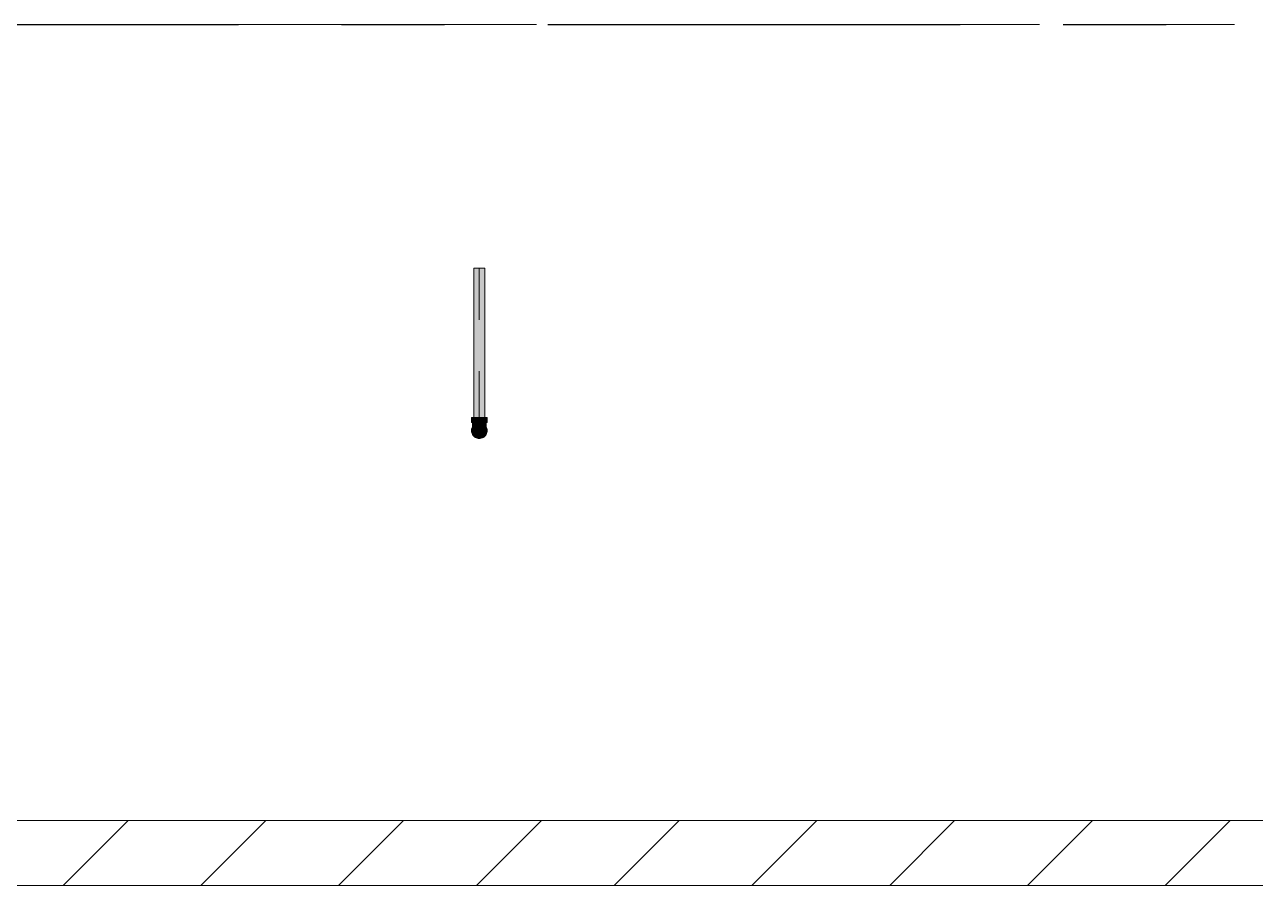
# Model space of a CAD drawing. Header units: millimetres. Extents: x -4000 to 187956, y -58990 to 162485.
# Drawn here: x 55350 to 59140, y 22800 to 25450 of the extents above; entities that cross this region are included whole.
import ezdxf

# ---------------------------------------------------------------- set-up
doc = ezdxf.new("R2010")
doc.units = ezdxf.units.MM
for name, pattern in [('Dash 1_16_', [317.5, 158.75, -158.75]), ('Grid Line', [2222.5, 1270, -317.5, 317.5, -317.5]), ('Grid Line 12_5mm', [2150, 1250, -300, 300, -300])]:
    doc.linetypes.add(name, pattern=pattern)
for name, color, linetype, lineweight in [('A-WALL', 113, 'Continuous', 13), ('A-WALL-PATT', 111, 'Continuous', 13), ('F-SPRN', 3, 'Continuous', 9), ('P-PIPE', 3, 'Continuous', 9), ('P-PIPE-CNTR', 3, 'Continuous', 9), ('S-GRID', 1, 'Continuous', 30)]:
    doc.layers.add(name, color=color, linetype=linetype, lineweight=lineweight)

# ---------------------------------------------------------------- blocks, each defined once
blk = doc.blocks.new('CMF2_NHAXUONG_A_rvt-1-0_000')
at = {"layer": 'A-WALL-PATT', "lineweight": 9}
h = blk.add_hatch(dxfattribs=at)
h.set_pattern_fill('FP_13', color=250, style=0, pattern_type=2)
h.set_pattern_definition([(45, (0, 0), (-212.132, 212.132), [])])
h.paths.add_polyline_path([(123099.8, 22800), (123099.8, 23000), (43099.8, 23000), (43099.8, 22800), (122899.8, 22800)])
at = {"layer": 'A-WALL', "color": 90, "lineweight": 15}
for p, q in [((123099.8, 23000), (43099.8, 23000)), ((43099.8, 22800), (67899.8, 22800))]:
    blk.add_line(p, q, dxfattribs=at)
at = {"layer": 'A-WALL', "color": 35, "lineweight": 15}
for p, q in [((71984.8, 23000), (43099.8, 23000)), ((43099.8, 22800), (67899.8, 22800))]:
    blk.add_line(p, q, dxfattribs=at)
at = {"layer": 'S-GRID', "linetype": 'Grid Line 12_5mm', "lineweight": 9}
blk.add_line((-824.3, 25450), (183641.1, 25450), dxfattribs=at)
blk = doc.blocks.new('Sprinkler_Up - DN20-V450-0_000')
at = {"layer": 'F-SPRN', "transparency": 33554534}
for points in [[(-13.5, 0), (-3.9, 0.7), (-1.7, 2.9), (-1.2, 3.5), (-0.6, 4), (0.6, 4), (1.2, 3.5), (1.7, 2.9), (4.6, 0), (22.2, 0), (18, 13.1), (6.9, 21.2), (-6.9, 21.2), (-18, 13.1), (-22.2, 0)], [(0, -21.2), (6.9, -21.2), (18, -13.1), (22.2, 0), (3.9, -0.7), (1.7, -2.9), (1.2, -3.5), (0.6, -4), (-0.6, -4), (-1.2, -3.5), (-1.7, -2.9), (-4.6, 0), (-22.2, 0), (-18, -13.1), (-6.9, -21.2)], [(0, -16.7), (4.3, -16.1), (11.8, -11.8), (16.1, -4.3), (16.1, 4.3), (11.8, 11.8), (8.3, 14.4), (0, 16.7), (-4.3, 16.1), (-11.8, 11.8), (-16.1, 4.3), (-16.1, -4.3), (-11.8, -11.8), (-8.3, -14.4)], [(0, -15.6), (7.8, -13.5), (13.5, -7.8), (15.1, -4), (15.1, 4), (13.5, 7.8), (7.8, 13.5), (0, 15.6), (-7.8, 13.5), (-11, 11), (-15.1, 4), (-15.1, -4), (-11, -11), (-7.8, -13.5)], [(-10.9, -5.5), (-10.9, 5.4), (-14.5, 5.4), (-14.5, -5.5)], [(-7.7, -5.5), (-7.7, 5.4), (-10.9, 5.4), (-10.9, -5.5)], [(0, -5.5), (0, 5.4), (-7.7, 5.4), (-7.7, -5.5)], [(0, 0), (5.7, 0), (2.9, 4.9), (-2.9, 4.9), (-5.7, 0)], [(-2.9, -4.9), (2.9, -4.9), (5.7, 0), (-5.7, 0)], [(-4.6, 0), (4.6, 0), (0, 4.6)], [(0, -4.6), (4.6, 0), (-4.6, 0)], [(0, -2.6), (1.3, 0), (-1.8, 0)], [(-1.3, 0), (1.8, 0), (0, 2.6)], [(7.7, -5.5), (7.7, 5.4), (0, 5.4), (0, -5.5)], [(10.9, -5.5), (10.9, 5.4), (7.7, 5.4), (7.7, -5.5)], [(14.5, -5.5), (14.5, 5.4), (10.9, 5.4), (10.9, -5.5)]]:
    blk.add_hatch(color=1, dxfattribs=at).paths.add_polyline_path(points)
at = {"layer": 'F-SPRN', "color": 1}
for p, q in [((-11.5, 5.4), (-14.5, 5.4)), ((-14.5, 5.4), (-11.3, 5.4)), ((-14.5, 5.4), (-14.5, 3.7)), ((-14.5, 3.3), (-14.5, 0)), ((-11.5, 5.4), (-11.5, 4)), ((-10.9, 1.9), (-10.9, 3.6)), ((-10.8, 5.4), (-8, 5.4)), ((-8.1, 5.4), (-10.8, 5.4)), ((-8.1, 5.4), (-8.1, 2.8)), ((-8.1, 2.5), (-8.1, 0.7)), ((-7.7, 4.8), (-7.7, 2.7)), ((-7.7, 4.8), (-7.7, 2.7)), ((-7.7, 2.1), (-7.7, 0.5)), ((-7.7, 2.1), (-7.7, 0.5)), ((-6.7, 5.4), (-4.7, 5.4)), ((-5.8, 3.8), (-5.8, 2.2)), ((-2.1, 0.1), (-2.1, 0)), ((-2.1, 0), (-2.1, 0)), ((-2.1, 0), (-2.1, -0.1)), ((-0.6, 2), (-0.6, 2)), ((-0.5, 2), (-0.6, 2)), ((0, 2.1), (-0.1, 2.1)), ((2.1, 0), (2.1, 0.1)), ((2.1, 0), (2.1, 0)), ((4.7, 5.4), (6.5, 5.4)), ((7.7, 5.4), (10.8, 5.4)), ((7.7, 5.2), (7.7, 2.7)), ((7.7, 5.2), (7.7, 2.7)), ((7.7, 2.3), (7.7, 0.5)), ((7.7, 2.3), (7.7, 0.5)), ((10.8, 5.4), (8.1, 5.4)), ((8.1, 5.4), (8.1, 2.8)), ((8.1, 2.5), (8.1, 0.4)), ((10.9, 5.4), (14.5, 5.4)), ((10.9, 3.6), (10.9, 0.2)), ((14.5, 5.4), (11.5, 5.4)), ((11.5, 5.4), (11.5, 4)), ((11.5, 3), (11.5, 0.2)), ((14.5, 5.4), (14.5, -5.5)), ((-14.5, -1.3), (-14.5, -3.7)), ((-11.1, -5.5), (-14.5, -5.5)), ((-14.5, -5.5), (-11.5, -5.5)), ((-10.9, -2.6), (-10.9, -1.3)), ((-10.8, -5.5), (-8.1, -5.5)), ((-7.8, -5.5), (-10.8, -5.5)), ((-8.1, -4.2), (-8.1, -5.5)), ((-7.7, -2.7), (-7.7, -4)), ((-7.7, -2.7), (-7.7, -4)), ((-7, -5.5), (-5.8, -5.5)), ((-4.8, -5.5), (-7, -5.5)), ((-5.8, -2.3), (-5.8, -3.8)), ((0, -2.1), (0.1, -2.1)), ((7, -5.5), (4.8, -5.5)), ((5.8, -2.2), (5.8, -3.8)), ((5.8, -5.5), (7, -5.5)), ((7.7, -0.5), (7.7, -2.3)), ((7.7, -0.5), (7.7, -2.3)), ((7.7, -2.7), (7.7, -5.4)), ((7.7, -2.7), (7.7, -5.4)), ((10.8, -5.5), (7.7, -5.5)), ((8.1, -0.4), (8.1, -2.5)), ((8.1, -2.8), (8.1, -5.5)), ((8.1, -5.5), (10.8, -5.5)), ((10.9, -0.2), (10.9, -3.6)), ((14.5, -5.5), (10.9, -5.5)), ((11.5, -0.2), (11.5, -3)), ((11.5, -4), (11.5, -5.5)), ((11.5, -5.5), (14.5, -5.5))]:
    blk.add_line(p, q, dxfattribs=at)
at = {"layer": 'F-SPRN', "color": 1, "flags": 128}
for points in [[(-2, 0.5), (-2, 0.4), (-2.1, 0.3), (-2.1, 0.2), (-2.1, 0.1)], [(-1.9, 0.8), (-2, 0.7), (-2, 0.6), (-2, 0.5), (-2, 0.5)], [(-1.8, 1), (-1.9, 0.9), (-1.9, 0.8), (-1.9, 0.8)], [(-1.7, 1.1), (-1.8, 1.1), (-1.8, 1)], [(-1.6, 1.3), (-1.7, 1.2), (-1.7, 1.1)], [(-0.6, 2), (-0.7, 2), (-0.8, 1.9), (-0.9, 1.9), (-0.9, 1.9), (-1, 1.8), (-1.1, 1.8), (-1.2, 1.7), (-1.2, 1.7), (-1.3, 1.6), (-1.4, 1.6), (-1.4, 1.5), (-1.5, 1.5), (-1.5, 1.4), (-1.6, 1.3), (-1.6, 1.3)], [(-0.1, 2.1), (-0.1, 2.1), (-0.2, 2.1), (-0.3, 2.1), (-0.4, 2), (-0.5, 2)], [(2.1, 0.1), (2.1, 0.2), (2.1, 0.2), (2.1, 0.3), (2, 0.4), (2, 0.5), (2, 0.6), (2, 0.7), (1.9, 0.7), (1.9, 0.8), (1.9, 0.9), (1.8, 1), (1.8, 1), (1.8, 1.1), (1.7, 1.2), (1.7, 1.2), (1.6, 1.3), (1.6, 1.4), (1.5, 1.4), (1.4, 1.5), (1.4, 1.5), (1.3, 1.6), (1.3, 1.7), (1.2, 1.7), (1.1, 1.7), (1.1, 1.8), (1, 1.8), (0.9, 1.9), (0.8, 1.9), (0.8, 1.9), (0.7, 2), (0.6, 2), (0.5, 2), (0.4, 2), (0.4, 2), (0.3, 2.1), (0.2, 2.1), (0.1, 2.1), (0, 2.1)], [(-2.1, -0.1), (-2.1, -0.2), (-2.1, -0.2), (-2.1, -0.3)], [(-2.1, -0.3), (-2, -0.4), (-2, -0.5), (-2, -0.6), (-2, -0.7), (-1.9, -0.7), (-1.9, -0.8), (-1.9, -0.9), (-1.8, -1), (-1.8, -1), (-1.8, -1.1), (-1.7, -1.2), (-1.7, -1.2), (-1.6, -1.3), (-1.6, -1.4), (-1.5, -1.4), (-1.4, -1.5), (-1.4, -1.5), (-1.3, -1.6), (-1.3, -1.7), (-1.2, -1.7), (-1.1, -1.7), (-1.1, -1.8), (-1, -1.8), (-0.9, -1.9), (-0.8, -1.9), (-0.8, -1.9), (-0.7, -2), (-0.6, -2), (-0.5, -2), (-0.4, -2), (-0.4, -2), (-0.3, -2.1), (-0.2, -2.1), (-0.1, -2.1), (0, -2.1)], [(0.1, -2.1), (0.1, -2.1), (0.2, -2.1), (0.3, -2.1), (0.4, -2), (0.5, -2), (0.6, -2), (0.6, -2), (0.7, -2), (0.8, -1.9), (0.9, -1.9), (0.9, -1.9), (1, -1.8), (1.1, -1.8), (1.2, -1.7), (1.2, -1.7), (1.3, -1.6), (1.4, -1.6), (1.4, -1.5), (1.5, -1.5), (1.5, -1.4), (1.6, -1.3), (1.6, -1.3), (1.7, -1.2), (1.7, -1.1), (1.8, -1.1), (1.8, -1), (1.9, -0.9), (1.9, -0.8), (1.9, -0.8), (2, -0.7), (2, -0.6), (2, -0.5), (2, -0.5), (2, -0.4), (2.1, -0.3), (2.1, -0.2), (2.1, -0.1), (2.1, 0)]]:
    blk.add_lwpolyline(points, dxfattribs=at)
at = {"layer": 'F-SPRN', "color": 1}
for radius, start, end in [(22.2, 360, 180), (21.9, 165.6773, 179.2615), (21.9, 144.7698, 164.8151), (21.9, 126.6942, 143.2701), (16.7, 167.6802, 180), (16.7, 167.6802, 180), (16.7, 155.3879, 164.9693), (16.7, 155.3879, 164.9693), (15.6, 166.4265, 180), (15.6, 166.4265, 180), (15.6, 150.9409, 165), (15.6, 159.6139, 165), (16.7, 136.7213, 149.931), (16.7, 136.7213, 149.931), (15.6, 150.9409, 156.3845), (15.6, 138.4214, 150), (15.6, 138.4214, 150), (21.9, 108.2621, 125.7507), (16.7, 121.4181, 130.5751), (16.7, 121.4181, 130.5751), (15.6, 120.5262, 133.2078), (15.6, 120.5262, 133.2078), (16.7, 106.5995, 120), (16.7, 106.5995, 120), (15.6, 114.4363, 119.9813), (15.6, 114.4363, 119.9813), (21.9, 99.348, 107.901), (4.63, 155.7832, 180), (4.63, 155.7832, 180), (16.7, 96.4143, 105), (16.7, 96.4143, 105), (4.63, 109.0192, 138.2703), (4.63, 109.0192, 138.2703), (21.9, 90.145, 98.8503), (15.6, 95.5762, 100.6843), (15.6, 95.5762, 100.6843), (2.56, 109.0192, 168.8278), (2.56, 109.0192, 168.8278), (2.04, 109.0192, 180), (16.7, 83.0684, 90), (16.7, 83.0684, 90), (4.63, 17.9592, 90), (4.63, 17.9592, 90), (3.81, 57.0577, 90), (2.56, 14.5599, 90), (2.56, 14.5599, 90), (2.04, 10.4703, 90), (21.9, 72.5583, 89.4624), (15.6, 75.573, 80.5892), (15.6, 75.573, 80.5892), (3.81, 16.1605, 43.8358), (15.6, 67.5614, 74.5481), (15.6, 67.5614, 74.5481), (16.7, 60, 75), (16.7, 60, 75), (15.6, 60.0187, 65.5637), (15.6, 60.0187, 65.5637), (21.9, 54.2493, 71.7379), (15.6, 46.7922, 60), (15.6, 46.7922, 60), (16.7, 49.4249, 58.5819), (16.7, 49.4249, 58.5819), (15.6, 30, 41.5786), (15.6, 30, 41.5786), (16.7, 30, 43.2787), (16.7, 30, 43.2787), (21.9, 36.7299, 53.3058), (15.6, 23.6155, 29.5646), (15.6, 15, 29.5646), (15.6, 15, 20.3861), (16.7, 15, 24.6121), (16.7, 15, 24.6121), (15.6, 360, 13.6618), (15.6, 0, 13.6618), (16.7, 360, 12.3198), (16.7, 0, 12.3198), (21.9, 15.1849, 35.2302), (21.9, 0.7385, 14.3227), (22.2, 180, 360), (21.9, 180.7385, 194.3227), (21.9, 195.1849, 215.2302), (21.9, 216.7299, 233.3058), (16.7, 180, 192.3198), (16.7, 180, 192.3198), (16.7, 195.0307, 204.6121), (16.7, 195.0307, 204.6121), (15.6, 181.9082, 193.6618), (15.6, 181.9082, 193.6618), (15.6, 197.3339, 209.5646), (15.6, 197.3339, 209.5646), (16.7, 210.069, 223.2787), (16.7, 210.069, 223.2787), (15.6, 212.5472, 221.5786), (15.6, 212.5472, 221.5786), (21.9, 234.2493, 251.7379), (16.7, 229.4249, 238.5819), (16.7, 229.4249, 238.5819), (15.6, 233.795, 240), (15.6, 233.795, 240), (16.7, 240, 255), (16.7, 240, 255), (15.6, 240.0187, 254.5481), (15.6, 240.0187, 254.5481), (21.9, 252.5583, 269.4624), (4.63, 197.9592, 0), (4.63, 197.9592, 270), (15.6, 255, 267.64), (15.6, 255, 267.64), (3.81, 196.1605, 360), (2.56, 191.1677, 0), (2.56, 191.1677, 360), (2.04, 190.4703, 0), (16.7, 263.0684, 270), (16.7, 263.0684, 270), (4.63, 270, 360), (21.9, 270.145, 278.8503), (15.6, 275.5762, 280.6843), (15.6, 275.5762, 280.6843), (16.7, 276.4143, 285), (16.7, 276.4143, 285), (21.9, 279.348, 287.901), (16.7, 286.5995, 300), (16.7, 286.5995, 300), (15.6, 294.4363, 299.9813), (15.6, 294.4363, 299.9813), (21.9, 288.2621, 305.7507), (15.6, 300, 313.2078), (15.6, 300, 313.2078), (16.7, 301.4181, 310.5751), (16.7, 301.4181, 310.5751), (15.6, 318.4214, 330), (15.6, 318.4214, 330), (16.7, 316.7213, 330), (16.7, 316.7213, 330), (21.9, 306.6942, 323.2701), (15.6, 330.4354, 345), (15.6, 330.4354, 336.3845), (15.6, 339.6139, 345), (15.6, 346.3382, 360), (15.6, 346.3382, 360), (16.7, 335.3879, 345), (16.7, 335.3879, 345), (16.7, 347.6802, 360), (16.7, 347.6802, 360), (21.9, 324.7698, 344.8151), (21.9, 345.6773, 359.2615)]:
    blk.add_arc((0, 0), radius, start, end, dxfattribs=at)
blk = doc.blocks.new('Steel_Transition_Threaded_HoaPhat - Standard-V414-0_000')
at = {"layer": 'P-PIPE', "lineweight": 13, "transparency": 33554534}
h = blk.add_hatch(color=1, dxfattribs=at)
h.paths.add_polyline_path([(36750, 134002.7), (36755.8, 134003.4), (36761.3, 134005.7), (36765.9, 134009.3), (36769.5, 134013.9), (36771.7, 134019.3), (36772.5, 134025.2), (36771.7, 134031), (36769.5, 134036.4), (36765.9, 134041.1), (36761.3, 134044.6), (36755.8, 134046.9), (36750, 134047.7), (36744.2, 134046.9), (36738.8, 134044.6), (36734.1, 134041.1), (36730.5, 134036.4), (36728.3, 134031), (36727.5, 134025.2), (36728.3, 134019.3), (36730.5, 134013.9), (36734.1, 134009.3), (36738.8, 134005.7), (36744.2, 134003.4)])
h.paths.add_polyline_path([(36750, 134005.1), (36744.8, 134005.7), (36740, 134007.8), (36735.8, 134010.9), (36732.6, 134015.1), (36730.6, 134020), (36729.9, 134025.2), (36730.6, 134030.4), (36732.6, 134035.2), (36735.8, 134039.4), (36740, 134042.6), (36744.8, 134044.6), (36750, 134045.3), (36755.2, 134044.6), (36760.1, 134042.6), (36764.2, 134039.4), (36767.4, 134035.2), (36769.4, 134030.4), (36770.1, 134025.2), (36769.4, 134020), (36767.4, 134015.1), (36764.2, 134010.9), (36760.1, 134007.8), (36755.2, 134005.7)])
for points in [[(36770.1, 134025.2), (36769.4, 134030.4), (36767.4, 134035.2), (36764.2, 134039.4), (36760.1, 134042.6), (36755.2, 134044.6), (36750, 134045.3), (36744.8, 134044.6), (36740, 134042.6), (36735.8, 134039.4), (36732.6, 134035.2), (36730.6, 134030.4), (36729.9, 134025.2), (36733.6, 134025.2), (36735.8, 134033.4), (36741.8, 134039.4), (36750, 134041.6), (36758.2, 134039.4), (36764.2, 134033.4), (36766.4, 134025.2)], [(36750, 134005.1), (36755.2, 134005.7), (36760.1, 134007.8), (36764.2, 134010.9), (36767.4, 134015.1), (36769.4, 134020), (36770.1, 134025.2), (36766.4, 134025.2), (36764.2, 134017), (36758.2, 134011), (36750, 134008.8), (36741.8, 134011), (36735.8, 134017), (36733.6, 134025.2), (36729.9, 134025.2), (36730.6, 134020), (36732.6, 134015.1), (36735.8, 134010.9), (36740, 134007.8), (36744.8, 134005.7)], [(36750, 134006.7), (36754.8, 134007.3), (36759.3, 134009.1), (36763.1, 134012.1), (36766, 134015.9), (36767.9, 134020.4), (36768.5, 134025.2), (36767.9, 134030), (36766, 134034.4), (36763.1, 134038.2), (36759.3, 134041.2), (36754.8, 134043), (36750, 134043.7), (36745.2, 134043), (36740.8, 134041.2), (36736.9, 134038.2), (36734, 134034.4), (36732.1, 134030), (36731.5, 134025.2), (36732.1, 134020.4), (36734, 134015.9), (36736.9, 134012.1), (36740.8, 134009.1), (36745.2, 134007.3)]]:
    blk.add_hatch(color=1, dxfattribs=at).paths.add_polyline_path(points)
at = {"layer": 'P-PIPE', "color": 20, "lineweight": 13}
for radius, start, end in [(22.5, 0, 180), (22.5, 165, 180), (22.5, 180, 195), (22.5, 180, 0), (22.5, 150, 165), (20.1, 166.0499, 180), (20.1, 180, 193.9501), (22.5, 135, 150), (20.1, 150, 162.7449), (18.5, 166.5939, 180), (18.5, 166.5939, 180), (18.5, 180, 193.4061), (18.5, 180, 193.4061), (18.5, 157.6232, 165), (18.5, 157.6232, 165), (20.1, 135, 148.1553), (16.4, 180.8106, 191.4533), (16.4, 168.5467, 175.1607), (18.5, 136.4297, 150), (18.5, 136.4297, 150), (22.5, 120, 135), (16.4, 158.0319, 163.506), (20.1, 128.8856, 135), (16.4, 141.9681, 150), (18.5, 123.4976, 133.2041), (18.5, 123.4976, 133.2041), (20.1, 120, 125.0043), (22.5, 105, 120), (20.1, 109.6859, 120), (16.4, 121.0738, 126.4537), (18.5, 106.819, 120), (18.5, 106.819, 120), (16.4, 113.4045, 120), (16.4, 107.4657, 111.9681), (22.5, 90, 105), (20.1, 100.9975, 105), (18.5, 91.4353, 103.2046), (18.5, 91.4353, 103.2046), (16.4, 96.2132, 104.6042), (20.1, 90.5246, 98.5089), (22.5, 75, 90), (18.5, 78.0986, 90), (18.5, 78.0986, 90), (20.1, 75.0607, 87.9279), (16.4, 66.9681, 75), (18.5, 60, 75), (18.5, 60, 75), (20.1, 60, 75), (22.5, 60, 75), (20.1, 54.9957, 60), (18.5, 46.7959, 56.5024), (18.5, 46.7959, 56.5024), (22.5, 45, 60), (20.1, 45, 51.1144), (16.4, 30, 38.0319), (18.5, 30, 43.5703), (18.5, 30, 43.5703), (20.1, 31.8447, 45), (22.5, 30, 45), (16.4, 0, 8.0319), (16.4, 351.9681, 0), (18.5, 15, 22.3768), (18.5, 15, 22.3768), (20.1, 17.2551, 30), (18.5, 0, 13.4061), (18.5, 0, 13.4061), (18.5, 346.5939, 0), (18.5, 346.5939, 0), (22.5, 15, 30), (20.1, 0, 13.9501), (20.1, 346.0499, 0), (22.5, 0, 15), (22.5, 345, 0), (22.5, 195, 210), (22.5, 210, 225), (20.1, 197.2551, 210), (18.5, 195, 202.3768), (18.5, 195, 202.3768), (20.1, 211.8447, 225), (18.5, 210, 223.5703), (18.5, 210, 223.5703), (22.5, 225, 240), (20.1, 225, 231.1144), (16.4, 210.6635, 218.0319), (18.5, 226.7959, 236.5024), (18.5, 226.7959, 236.5024), (20.1, 234.9957, 240), (22.5, 240, 255), (16.4, 230.4733, 236.6389), (20.1, 240, 255), (18.5, 240, 255), (18.5, 240, 255), (16.4, 240, 246.5955), (16.4, 246.9681, 255), (22.5, 255, 270), (20.1, 255.0607, 267.9279), (18.5, 258.0986, 270), (18.5, 258.0986, 270), (16.4, 264.1652, 268.506), (22.5, 270, 285), (20.1, 270.5246, 278.5089), (18.5, 271.4353, 283.2046), (18.5, 271.4353, 283.2046), (16.4, 276.4537, 283.9063), (20.1, 280.9975, 285), (16.4, 287.4657, 291.9681), (18.5, 286.819, 300), (18.5, 286.819, 300), (22.5, 285, 300), (16.4, 293.4045, 300), (20.1, 289.6859, 300), (20.1, 300, 305.0043), (18.5, 303.4976, 313.2041), (18.5, 303.4976, 313.2041), (22.5, 300, 315), (20.1, 308.8856, 315), (18.5, 316.4297, 330), (18.5, 316.4297, 330), (20.1, 315, 328.1553), (16.4, 338.0319, 342.8691), (22.5, 315, 330), (18.5, 337.6232, 345), (18.5, 337.6232, 345), (20.1, 330, 342.7449), (22.5, 330, 345)]:
    blk.add_arc((36750, 134025.2), radius, start, end, dxfattribs=at)
blk = doc.blocks.new('Steel_Elbow_Threaded_HoaPhat - Standard-V451-0_000')
at = {"layer": 'P-PIPE', "lineweight": 13, "transparency": 33554534}
for points in [[(56733, 24225.5), (56750, 24225.5), (56750, 24240.6), (56725.9, 24240.6), (56726.7, 24225.5), (56729.1, 24225.5)], [(56750, 24176), (56756.2, 24176.8), (56762.1, 24179.2), (56767.1, 24183), (56770.9, 24188), (56773.3, 24193.8), (56774.1, 24200.1), (56773.3, 24206.3), (56770.9, 24212.1), (56767.1, 24217.1), (56762.1, 24221), (56756.2, 24223.4), (56750, 24224.2), (56743.8, 24223.4), (56737.9, 24221), (56733, 24217.1), (56729.1, 24212.1), (56726.7, 24206.3), (56725.9, 24200.1), (56726.7, 24193.8), (56729.1, 24188), (56733, 24183), (56737.9, 24179.2), (56743.8, 24176.8)], [(56750, 24225.5), (56774.1, 24225.5), (56773.3, 24240.6), (56750, 24240.6)]]:
    blk.add_hatch(color=1, dxfattribs=at).paths.add_polyline_path(points)
h = blk.add_hatch(color=1, dxfattribs=at)
h.paths.add_polyline_path([(56742.8, 24220), (56740.3, 24220), (56744.1, 24221.9)])
h.paths.add_polyline_path([(56729.8, 24210.2), (56731.2, 24210.7), (56737.2, 24217.6), (56742.8, 24220), (56750, 24221.2), (56750, 24225.5), (56731.7, 24225.5), (56730.3, 24221.7), (56730.1, 24214.3)])
h = blk.add_hatch(color=1, dxfattribs=at)
h.paths.add_polyline_path([(56766.9, 24215.3), (56769.5, 24210.7), (56768.6, 24214.6)])
h.paths.add_polyline_path([(56770.9, 24208.6), (56770.6, 24217.2), (56769.5, 24216.8), (56769.4, 24220.9), (56770.7, 24221.2), (56769.6, 24225.5), (56750, 24225.5), (56750, 24221.2), (56757.2, 24220), (56755.9, 24221.9), (56763.4, 24217.2), (56767.4, 24213.1), (56766.2, 24218.2), (56768.6, 24214.6)])
at = {"layer": 'P-PIPE', "color": 20, "lineweight": 13}
for p, q in [((56725.9, 24240.6), (56725.9, 24225.5)), ((56726.7, 24240.6), (56725.9, 24240.6)), ((56750, 24240.6), (56725.9, 24240.6)), ((56725.9, 24225.5), (56726.7, 24225.5)), ((56725.9, 24225.5), (56750, 24225.5)), ((56729.1, 24240.6), (56726.7, 24240.6)), ((56726.7, 24225.5), (56729.1, 24225.5)), ((56729.2, 24225.5), (56728.9, 24225.5)), ((56729.2, 24225.5), (56728.9, 24225.5)), ((56733, 24240.6), (56729.1, 24240.6)), ((56729.1, 24225.5), (56731.5, 24225.5)), ((56731.7, 24225.5), (56729.2, 24225.5)), ((56731.7, 24225.5), (56729.2, 24225.5)), ((56731.5, 24225.5), (56733, 24225.5)), ((56732.8, 24225.5), (56731.7, 24225.5)), ((56736.4, 24225.5), (56731.7, 24225.5)), ((56737.9, 24240.6), (56733.8, 24240.6)), ((56736.4, 24225.5), (56733.8, 24225.5)), ((56734, 24225.5), (56742.7, 24225.5)), ((56742.8, 24225.5), (56736.4, 24225.5)), ((56742.8, 24225.5), (56736.4, 24225.5)), ((56750, 24240.6), (56738.2, 24240.6)), ((56750, 24225.5), (56743.7, 24225.5)), ((56750, 24225.5), (56743.7, 24225.5)), ((56743.8, 24225.5), (56750, 24225.5)), ((56761.8, 24240.6), (56750, 24240.6)), ((56774.1, 24240.6), (56750, 24240.6)), ((56750, 24225.5), (56756.2, 24225.5)), ((56750, 24225.5), (56774.1, 24225.5)), ((56756.3, 24225.5), (56750, 24225.5)), ((56756.3, 24225.5), (56750, 24225.5)), ((56763.6, 24225.5), (56757.2, 24225.5)), ((56763.6, 24225.5), (56757.2, 24225.5)), ((56757.3, 24225.5), (56766, 24225.5)), ((56766.2, 24240.6), (56762.1, 24240.6)), ((56766.2, 24225.5), (56763.6, 24225.5)), ((56768.3, 24225.5), (56763.6, 24225.5)), ((56770.9, 24240.6), (56767.1, 24240.6)), ((56767.1, 24225.5), (56769.7, 24225.5)), ((56768.3, 24225.5), (56767.2, 24225.5)), ((56769.9, 24225.5), (56768.3, 24225.5)), ((56770.8, 24225.5), (56768.3, 24225.5)), ((56769.7, 24225.5), (56770.9, 24225.5)), ((56770.8, 24225.5), (56769.9, 24225.5)), ((56771.2, 24225.5), (56770.8, 24225.5)), ((56771.2, 24225.5), (56770.8, 24225.5)), ((56773.3, 24240.6), (56770.9, 24240.6)), ((56770.9, 24225.5), (56773.3, 24225.5)), ((56774.1, 24240.6), (56773.3, 24240.6)), ((56773.3, 24225.5), (56774.1, 24225.5)), ((56774.1, 24225.5), (56774.1, 24240.6)), ((56728.9, 24210.9), (56728.9, 24211.8)), ((56728.9, 24210.1), (56728.9, 24210.9)), ((56728.9, 24209.3), (56728.9, 24210.1)), ((56728.9, 24208.5), (56728.9, 24209.3)), ((56728.9, 24207.8), (56728.9, 24208.5)), ((56728.9, 24207.1), (56728.9, 24207.8)), ((56728.9, 24206.4), (56728.9, 24207.1)), ((56728.9, 24205.7), (56728.9, 24206.4)), ((56728.9, 24205.1), (56728.9, 24205.7)), ((56728.9, 24204.5), (56728.9, 24205.1)), ((56728.9, 24204), (56728.9, 24204.5)), ((56728.9, 24200.1), (56728.9, 24200.1)), ((56728.9, 24199.9), (56728.9, 24200.1)), ((56728.9, 24199), (56728.9, 24199.9)), ((56729.2, 24196.5), (56729, 24197.3)), ((56729.7, 24194), (56729.5, 24194.8)), ((56731, 24190.9), (56730.6, 24191.6)), ((56731.3, 24190.1), (56731, 24190.9)), ((56731.8, 24189.4), (56731.3, 24190.1)), ((56732.2, 24188.7), (56731.8, 24189.4)), ((56735.4, 24184.8), (56734.8, 24185.4)), ((56737.4, 24183.1), (56736.7, 24183.6)), ((56739.5, 24181.7), (56738.8, 24182.2)), ((56760.7, 24181.8), (56760, 24181.4)), ((56762.8, 24183.3), (56762.1, 24182.8)), ((56763.5, 24183.8), (56762.8, 24183.3)), ((56765.3, 24185.5), (56764.7, 24184.9)), ((56767, 24187.5), (56766.4, 24186.8)), ((56770.5, 24195.1), (56770.3, 24194.2)), ((56771, 24197.6), (56770.9, 24196.7)), ((56771.2, 24212), (56771.2, 24211.2)), ((56771.2, 24211.2), (56771.2, 24210.3)), ((56771.2, 24210.3), (56771.2, 24209.5)), ((56771.2, 24209.5), (56771.2, 24208.7)), ((56771.2, 24208.7), (56771.2, 24208)), ((56771.2, 24208), (56771.2, 24207.3)), ((56771.2, 24207.3), (56771.2, 24206.6)), ((56771.2, 24205.3), (56771.2, 24204.7)), ((56771.2, 24204.7), (56771.2, 24204.1)), ((56771.2, 24200.1), (56771.2, 24200.1)), ((56740.2, 24181.3), (56739.5, 24181.7)), ((56744.2, 24179.8), (56743.3, 24180)), ((56745, 24179.5), (56744.2, 24179.8)), ((56747.5, 24179.1), (56746.6, 24179.2)), ((56750.2, 24178.9), (56750, 24178.9)), ((56757.7, 24180.4), (56756.9, 24180.1)), ((56758.4, 24180.7), (56757.7, 24180.4))]:
    blk.add_line(p, q, dxfattribs=at)
at = {"layer": 'P-PIPE', "color": 20, "lineweight": 13, "flags": 128}
for points in [[(56728.9, 24211.8), (56728.9, 24212.6), (56728.9, 24213.5), (56728.9, 24214.4), (56728.9, 24215.4), (56728.9, 24216.3), (56728.9, 24217.3), (56728.9, 24218.2), (56728.9, 24219.2), (56728.9, 24220.2), (56728.9, 24221.2), (56728.9, 24222.2), (56728.9, 24223.2), (56728.9, 24224.2), (56728.9, 24225.2), (56728.9, 24225.5)], [(56771.2, 24225.5), (56771.2, 24224.5), (56771.2, 24223.5), (56771.2, 24222.5), (56771.2, 24221.5), (56771.2, 24220.5), (56771.2, 24219.5), (56771.2, 24218.5), (56771.2, 24217.5), (56771.2, 24216.6), (56771.2, 24215.6), (56771.2, 24214.7), (56771.2, 24213.8), (56771.2, 24212.9), (56771.2, 24212)], [(56728.9, 24203), (56728.9, 24203.4), (56728.9, 24204)], [(56728.9, 24202.1), (56728.9, 24202.5), (56728.9, 24203)], [(56728.9, 24201.1), (56728.9, 24201.4), (56728.9, 24201.7), (56728.9, 24202.1)], [(56728.9, 24200.6), (56728.9, 24200.8), (56728.9, 24201.1)], [(56728.9, 24200.1), (56728.9, 24200.2), (56728.9, 24200.3), (56728.9, 24200.4), (56728.9, 24200.6)], [(56729, 24197.3), (56728.9, 24198.2), (56728.9, 24199)], [(56729.5, 24194.8), (56729.3, 24195.7), (56729.2, 24196.5)], [(56730.6, 24191.6), (56730.3, 24192.4), (56730, 24193.2), (56729.7, 24194)], [(56733.7, 24186.6), (56733.2, 24187.3), (56732.7, 24188), (56732.2, 24188.7)], [(56734.8, 24185.4), (56734.3, 24186), (56733.7, 24186.6)], [(56736.7, 24183.6), (56736.1, 24184.2), (56735.4, 24184.8)], [(56738.8, 24182.2), (56738.1, 24182.6), (56737.4, 24183.1)], [(56762.1, 24182.8), (56761.4, 24182.3), (56760.7, 24181.8)], [(56764.7, 24184.9), (56764.1, 24184.3), (56763.5, 24183.8)], [(56766.4, 24186.8), (56765.9, 24186.1), (56765.3, 24185.5)], [(56767.9, 24188.9), (56767.5, 24188.1), (56767, 24187.5)], [(56768.8, 24190.3), (56768.4, 24189.6), (56767.9, 24188.9)], [(56770.3, 24194.2), (56770.1, 24193.4), (56769.8, 24192.6), (56769.5, 24191.9), (56769.1, 24191.1), (56768.8, 24190.3)], [(56770.9, 24196.7), (56770.7, 24195.9), (56770.5, 24195.1)], [(56771.2, 24200.1), (56771.1, 24199.2), (56771.1, 24198.4), (56771, 24197.6)], [(56771.2, 24206.6), (56771.2, 24205.9), (56771.2, 24205.3)], [(56771.2, 24204.1), (56771.2, 24203.6), (56771.2, 24203.1), (56771.2, 24202.6)], [(56771.2, 24202.6), (56771.2, 24202.2), (56771.2, 24201.8)], [(56771.2, 24201.8), (56771.2, 24201.5), (56771.2, 24201.2), (56771.2, 24200.9)], [(56771.2, 24200.9), (56771.2, 24200.7), (56771.2, 24200.5)], [(56771.2, 24200.5), (56771.2, 24200.3), (56771.2, 24200.2), (56771.2, 24200.1)], [(56743.3, 24180), (56742.6, 24180.3), (56741.8, 24180.6), (56741, 24181), (56740.2, 24181.3)], [(56746.6, 24179.2), (56745.8, 24179.4), (56745, 24179.5)], [(56750, 24178.9), (56749.2, 24179), (56748.3, 24179), (56747.5, 24179.1)], [(56751.9, 24179), (56751.1, 24179), (56750.2, 24178.9)], [(56753.6, 24179.2), (56752.8, 24179.1), (56751.9, 24179)], [(56755.3, 24179.6), (56754.4, 24179.4), (56753.6, 24179.2)], [(56756.9, 24180.1), (56756.1, 24179.8), (56755.3, 24179.6)], [(56760, 24181.4), (56759.2, 24181.1), (56758.4, 24180.7)]]:
    blk.add_lwpolyline(points, dxfattribs=at)
at = {"layer": 'P-PIPE', "color": 20, "lineweight": 13}
for radius, start, end in [(24.1, 90, 270), (24.1, 120, 135), (24.1, 105, 120), (24.1, 90, 105), (21.1, 99.9464, 104.9657), (21.1, 90, 95.2662), (24.1, 75, 90), (24.1, 270, 90), (21.1, 75.0343, 90), (24.1, 60, 75), (24.1, 45, 60), (24.1, 165, 180), (24.1, 180, 195), (24.1, 150, 165), (24.1, 195, 210), (21.1, 172.7204, 178.0438), (21.1, 181.9711, 187.7672), (24.1, 135, 150), (24.1, 210, 225), (21.1, 165.7465, 170), (21.1, 190, 194.2657), (21.1, 156.3578, 164.9665), (21.1, 195.0455, 204.7351), (21.1, 150.0076, 154.6322), (21.1, 205.3748, 209.9974), (21.1, 141.5854, 146.2592), (21.1, 213.7495, 218.4271), (24.1, 225, 240), (21.1, 130, 141.0488), (21.1, 218.9611, 230), (21.1, 112.3295, 125.8024), (21.1, 234.2198, 247.6765), (21.1, 60.7988, 67.0623), (21.1, 292.9314, 303.6981), (21.1, 54.1976, 59.9895), (24.1, 300, 315), (21.1, 38.4146, 50), (21.1, 310, 321.5729), (24.1, 30, 45), (24.1, 315, 330), (21.1, 25.3678, 29.9924), (21.1, 330.0026, 334.1966), (21.1, 334.6252, 344.9545), (21.1, 15.0335, 23.6422), (21.1, 345.7343, 350), (24.1, 15, 30), (24.1, 330, 345), (21.1, 1.9562, 7.2796), (21.1, 352.2328, 358.0289), (24.1, 0, 15), (24.1, 345, 0), (24.1, 240, 255), (24.1, 255, 270), (21.1, 255.037, 270), (24.1, 270, 285), (21.1, 271.1041, 278.9613), (21.1, 279.9303, 284.963), (24.1, 285, 300)]:
    blk.add_arc((56750, 24200.1), radius, start, end, dxfattribs=at)

msp = doc.modelspace()

# ---------------------------------------------------------------- block references
at = {"lineweight": 5}
msp.add_blockref('CMF2_NHAXUONG_A_rvt-1-0_000', (0, 0), dxfattribs=at)

# ---------------------------------------------------------------- next in the draw order: hatches: boundary and pattern name
at = {"layer": 'P-PIPE', "transparency": 33554534}
for points in [[(56750, 24240.6), (56750, 24700.1), (56733.3, 24700.1), (56733.9, 24240.6), (56745.7, 24240.6)], [(56750, 24240.6), (56766.7, 24240.6), (56766.1, 24700.1), (56750, 24700.1), (56750, 24258.7)], [(56741.7, 24185.6), (56742.8, 24187.6), (56741.7, 24191.7), (56742.8, 24195.9), (56745.8, 24199), (56757.2, 24204.3), (56758.4, 24208.4), (56757.2, 24212.6), (56755.9, 24214.3), (56750, 24216.8), (56741.7, 24214.6), (56735.5, 24208.4), (56733.3, 24200.1), (56735.5, 24191.7), (56738.2, 24188.3)], [(56750, 24183.4), (56758.4, 24185.6), (56761.8, 24188.3), (56766.1, 24195.8), (56766.1, 24204.4), (56761.8, 24211.9), (56758.4, 24214.6), (56750, 24216.8), (56745.7, 24216.2), (56738.2, 24211.9), (56733.9, 24204.4), (56733.9, 24195.8), (56738.2, 24188.3), (56741.7, 24185.6)]]:
    msp.add_hatch(color=1, dxfattribs=at).paths.add_polyline_path(points)

# ---------------------------------------------------------------- next in the draw order: linework, layer by layer
at = {"layer": 'P-PIPE', "color": 20, "lineweight": 13}
for p, q in [((56733.3, 24700.1), (56733.3, 24240.6)), ((56766.7, 24700.1), (56733.3, 24700.1)), ((56766.7, 24240.6), (56766.7, 24700.1)), ((56733.3, 24240.6), (56737.9, 24240.6)), ((56738.2, 24240.6), (56761.8, 24240.6)), ((56762.1, 24240.6), (56766.7, 24240.6))]:
    msp.add_line(p, q, dxfattribs=at)
at = {"layer": 'P-PIPE', "color": 1}
for centre, radius, start, end in [((56750, 24200.1), 16.7, 170.1108, 177.203), ((56750, 24200.1), 16.7, 182.797, 189.8892), ((56750, 24200.1), 16.7, 190.2154, 195.2487), ((56750, 24200.1), 16.7, 157.579, 164.2722), ((56750, 24200.1), 16.7, 140.6908, 147.6969), ((56750, 24200.1), 16.7, 231.8726, 237.203), ((56750, 24191.7), 8.35, 172.0327, 181.5407), ((56750, 24191.7), 8.35, 199.9004, 209.0413), ((56750, 24191.7), 8.35, 131.0366, 150), ((56750, 24200.1), 16.7, 246.8976, 251.0986), ((56750, 24191.7), 8.35, 226.6998, 240.5692), ((56750, 24191.7), 8.35, 115.6806, 125.5287), ((56750, 24200.1), 16.7, 254.7154, 259.6727), ((56750, 24191.7), 8.35, 100.6842, 114.0387), ((56750, 24191.7), 8.35, 249.0027, 259.2369), ((56750, 24191.7), 8.35, 90, 100.6842), ((56750, 24200.1), 16.7, 266.0042, 273.5288), ((56750, 24208.4), 8.35, 270, 280.6842), ((56750, 24208.4), 8.35, 69.0027, 79.2369), ((56750, 24208.4), 8.35, 46.6998, 60.5692), ((56750, 24200.1), 16.7, 284.6882, 289.3082), ((56750, 24208.4), 8.35, 316.3183, 330), ((56750, 24208.4), 8.35, 20.1285, 29.0413), ((56750, 24208.4), 8.35, 8.0385, 17.9918), ((56750, 24200.1), 16.7, 46.0317, 51.8726), ((56750, 24200.1), 16.7, 308.1274, 313.9683), ((56750, 24200.1), 16.7, 32.3031, 45.2846), ((56750, 24200.1), 16.7, 314.7154, 320.6908), ((56750, 24200.1), 16.7, 25.0364, 31.0974), ((56750, 24200.1), 16.7, 328.9026, 336.686), ((56750, 24200.1), 16.7, 16.9375, 22.421), ((56750, 24200.1), 16.7, 4.3093, 9.8892), ((56750, 24200.1), 16.7, 350.1108, 355.6907)]:
    msp.add_arc(centre, radius, start, end, dxfattribs=at)
at = {"layer": 'P-PIPE-CNTR', "color": 1, "linetype": 'Dash 1_16_'}
for p, q in [((56750, 24700.1), (56750, 24240.6)), ((56750, 24700.1), (56750, 24240.6)), ((56750, 24222.6), (56750, 24225.1)), ((56750, 24221.2), (56750, 24222.6)), ((56750, 24218.6), (56750, 24220.2)), ((56725, 24200.1), (56727.5, 24200.1)), ((56727.8, 24200.1), (56731.5, 24200.1)), ((56736.5, 24200.1), (56742.3, 24200.1)), ((56745.4, 24200.1), (56747.6, 24200.1)), ((56748.7, 24200.1), (56750, 24200.1)), ((56750, 24216.8), (56750, 24218.6)), ((56750, 24213.6), (56750, 24215.2)), ((56750, 24209.8), (56750, 24212.6)), ((56750, 24205.5), (56750, 24209.1)), ((56750, 24202.6), (56750, 24204.3)), ((56750, 24200.1), (56750, 24202.1)), ((56750, 24198), (56750, 24200.1)), ((56750, 24200.1), (56751.3, 24200.1)), ((56750, 24195.9), (56750, 24197.5)), ((56750, 24191.1), (56750, 24194.6)), ((56750, 24188.1), (56750, 24190.4)), ((56750, 24185), (56750, 24186.5)), ((56750, 24181.6), (56750, 24183.4)), ((56751.8, 24200.1), (56754.6, 24200.1)), ((56755.7, 24200.1), (56763.5, 24200.1)), ((56766.4, 24200.1), (56767.9, 24200.1)), ((56768.5, 24200.1), (56772.2, 24200.1)), ((56772.5, 24200.1), (56775, 24200.1)), ((56750, 24180), (56750, 24181.6)), ((56750, 24177.6), (56750, 24178.9)), ((56750, 24175.1), (56750, 24177.6))]:
    msp.add_line(p, q, dxfattribs=at)
at = {"layer": 'P-PIPE-CNTR', "color": 20, "lineweight": 13}
for p, q in [((56750, 24240.6), (56750, 24225.5)), ((56750, 24225.5), (56750, 24224.1)), ((56750, 24224.1), (56750, 24222.3)), ((56750, 24222.2), (56750, 24220.8)), ((56750, 24219.7), (56750, 24217.9)), ((56750, 24217.9), (56750, 24216.1)), ((56750, 24214.4), (56750, 24212.9)), ((56750, 24211.9), (56750, 24209.4)), ((56750, 24208.8), (56750, 24207.5)), ((56750, 24207.5), (56750, 24204.1)), ((56750, 24202.5), (56750, 24201)), ((56750, 24200.7), (56750, 24200.1))]:
    msp.add_line(p, q, dxfattribs=at)
at = {"layer": 'S-GRID', "linetype": 'Grid Line'}
msp.add_line((-824.3, 25450), (183641.1, 25450), dxfattribs=at)

# ---------------------------------------------------------------- next in the draw order: block references
at = {"layer": 'F-SPRN', "color": 1}
msp.add_blockref('Sprinkler_Up - DN20-V450-0_000', (56750, 24200.1), dxfattribs=at)
at = {"layer": 'P-PIPE', "color": 20, "lineweight": 13}
for name, p in [('Steel_Elbow_Threaded_HoaPhat - Standard-V451-0_000', (0, 0)), ('Steel_Transition_Threaded_HoaPhat - Standard-V414-0_000', (20000, -109825.1))]:
    msp.add_blockref(name, p, dxfattribs=at)

doc.saveas('drawing.dxf')
